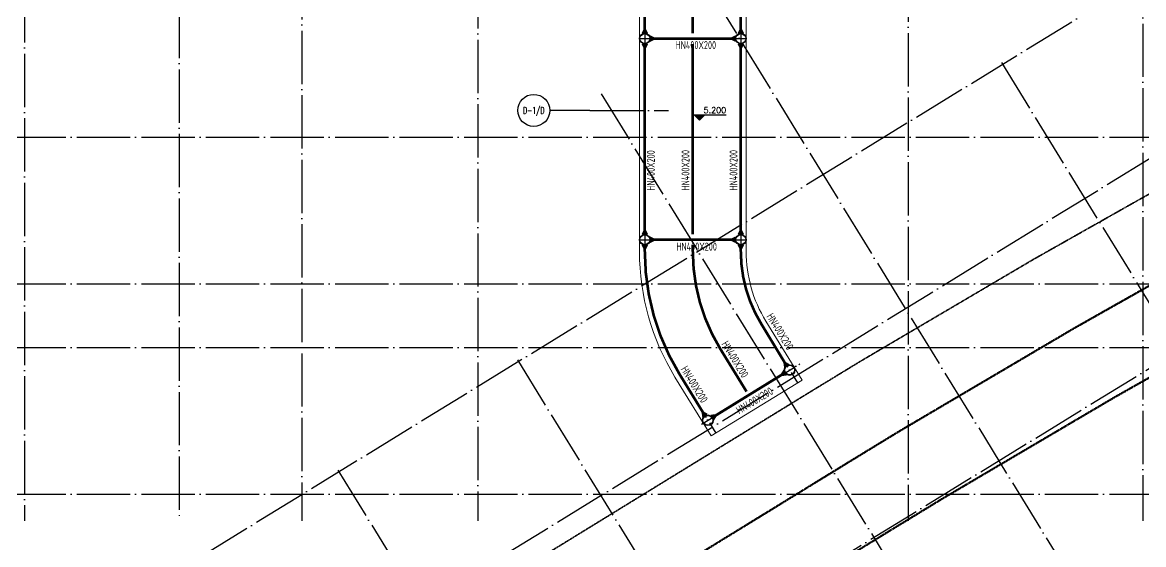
# Model space of a CAD drawing. Header units: millimetres. Extents: x 1089227 to 13101469, y 618865 to 10240562.
# Drawn here: x 2225061 to 2267102, y 4823324 to 4842912 of the extents above; entities that cross this region are included whole.
import ezdxf
from ezdxf.enums import TextEntityAlignment as Align

# ---------------------------------------------------------------- set-up
doc = ezdxf.new("R2010")
doc.units = ezdxf.units.MM
doc.header["$LTSCALE"] = 1000
for name, pattern in [('A09-G-CTRL-用地红线+建筑退线_设计区$0$A02-G-MAIN-用地红线+退线_设计区$0$Redline1', [20, 10, -2, 2, -2, 2, -2]), ('A09-G-CTRL-用地红线+建筑退线_设计区$0$Controlline1', [12.8, 8, -1.6, 1.6, -1.6]), ('DOTE', [2.42, 2, -0.2, 0.02, -0.2]), ('GB_DASHDOT3', [1.0675, 0.84, -0.105, 0.0175, -0.105]), ('HIDDEN', [0.375, 0.25, -0.125])]:
    doc.linetypes.add(name, pattern=pattern)
doc.layers.get('0').update_dxf_attribs({"linetype": 'CONTINUOUS'})
for name, color, linetype, lineweight in [('A09-G-CTRL-用地红线+建筑退线_设计区$0$Z-REDL(用地红线)', 10, 'CONTINUOUS', 60), ('A09-G-CTRL-用地红线+建筑退线_设计区$0$Z-REDL-CTRL(建筑控制线)', 40, 'CONTINUOUS', 35), ('S-BEAM-DASH', 4, 'HIDDEN', 0)]:
    doc.layers.add(name, color=color, linetype=linetype, lineweight=lineweight)
for name, color, linetype in [('AXIS', 3, 'CONTINUOUS'), ('AXIS_TEXT', 7, 'CONTINUOUS'), ('BG', 11, 'CONTINUOUS'), ('BG-H', 8, 'CONTINUOUS'), ('DOTE', 1, 'DOTE'), ('S-BEAM-TEXT-DD', 7, 'CONTINUOUS'), ('S-GRID-DE', 11, 'GB_DASHDOT3'), ('STPM_RBEAM_SIG', 2, 'CONTINUOUS'), ('STPM_RBEAM_THICK', 3, 'CONTINUOUS'), ('TK-TEXT', 7, 'CONTINUOUS')]:
    doc.layers.add(name, color=color, linetype=linetype)
doc.layers.add('TK-MEMO', color=8, linetype='CONTINUOUS', plot=False)
doc.styles.add('_TCH_AXIS', font='COMPLEX', dxfattribs={"bigfont": 'AllInOneBig.shx'})
doc.styles.add('COMPLEX', font='COMPLEX', dxfattribs={"bigfont": 'AllInOneBig.shx'})
doc.styles.add('RMD', font='romand.shx')
doc.styles.add('SADITK', font='sadixcsg.shx', dxfattribs={"bigfont": 'AllInOneBig.shx'})
doc.styles.add('SADITK-SX', font='simfang.ttf', dxfattribs={"width": 0.7})
doc.styles.add('TSSD_Rein', font='tssdeng.shx', dxfattribs={"width": 0.7, "bigfont": 'hztxt.shx'})

# ---------------------------------------------------------------- blocks, each defined once
blk = doc.blocks.new('0323最综用地红线')
at = {"layer": 'A09-G-CTRL-用地红线+建筑退线_设计区$0$Z-REDL(用地红线)', "color": 1, "linetype": 'A09-G-CTRL-用地红线+建筑退线_设计区$0$A02-G-MAIN-用地红线+退线_设计区$0$Redline1', "ltscale": 0.0005}
for points in [[(8229113, 3545554), (8225142, 3543308), (8218714, 3539520), (8216843, 3538379), (8196798, 3526063), (8183461, 3517876), (8169550, 3509328), (8160131, 3503545)], [(8227645, 3548171), (8223641, 3545906), (8217172, 3542094), (8215277, 3540938), (8195227, 3528619), (8181891, 3520433), (8167979, 3511884), (8158561, 3506101), (8151618, 3501837)]]:
    blk.add_lwpolyline(points, dxfattribs=at)
at = {"layer": 'A09-G-CTRL-用地红线+建筑退线_设计区$0$Z-REDL-CTRL(建筑控制线)', "linetype": 'A09-G-CTRL-用地红线+建筑退线_设计区$0$Controlline1', "ltscale": 0.0005, "flags": 128}
blk.add_lwpolyline([(8299567, 3686108), (8326626, 3675265), (8336400, 3687495), (8338983, 3690878), (8341712, 3688883), (8341724, 3688834), (8348492, 3681996), (8336495, 3657264), (8335815, 3655857), (8334921, 3653765), (8334408, 3652495), (8333554, 3650188), (8332762, 3647815), (8332296, 3646270), (8331866, 3644682), (8331460, 3643007), (8331063, 3641145), (8330737, 3639422), (8330293, 3636480), (8330017, 3634043), (8329761, 3630317), (8329732, 3627942), (8329763, 3625708), (8329928, 3622644), (8330113, 3620704), (8330325, 3618642), (8330653, 3615645), (8331572, 3606971), (8333151, 3600656), (8334420, 3595620), (8335099, 3592902), (8332162, 3588340), (8329462, 3587873), (8325135, 3587049), (8322510, 3586515), (8319525, 3585891), (8317926, 3585544), (8316578, 3585249), (8315535, 3585011), (8313300, 3584499), (8310791, 3583894), (8309251, 3583537), (8305740, 3582637), (8303918, 3582156), (8302104, 3581668), (8299703, 3581012), (8297227, 3580315), (8295056, 3579682), (8292998, 3579074), (8290643, 3578358), (8288572, 3577710), (8287591, 3577398), (8286161, 3576940), (8284503, 3576401), (8282624, 3575767), (8281086, 3575247), (8278146, 3574222), (8273894, 3572680), (8272471, 3572149), (8271089, 3571640), (8267888, 3570407), (8264331, 3569000), (8260702, 3567515), (8258549, 3566609), (8254947, 3565066), (8252185, 3563832), (8250834, 3563232), (8249176, 3562470), (8247994, 3561930), (8245505, 3560754), (8242980, 3559544), (8239801, 3558013), (8237959, 3557076), (8235838, 3555996), (8233384, 3554698), (8228450, 3552051), (8226178, 3550787), (8222141, 3548504), (8215629, 3544667), (8213710, 3543497), (8193657, 3531175), (8180322, 3522990), (8166408, 3514440), (8156991, 3508658), (8151138, 3505062), (8142685, 3507267), (8121171, 3545747), (8120724, 3546549), (8120233, 3547383), (8119272, 3548967), (8118108, 3550752), (8117067, 3552244), (8115806, 3553970), (8115672, 3554140), (8146431, 3575790), (8162146, 3587599), (8162295, 3588125), (8199863, 3615253), (8204215, 3618404), (8231584, 3638167), (8260590, 3655826), (8295376, 3680010)], close=True, dxfattribs=at)
blk = doc.blocks.new('template_31-施工图_A0_A0_1.0000_3fa9c08c64a9101061c9a26412af947e', base_point=(-1189, 0))
at = {"layer": 'TK-MEMO', "style": 'SADITK', "width": 0.8}
blk.add_text('同一行需多名人员签字时，印刷体签名：1.同一行人名在同一单元中（图框、同个参照或块），若分多个，签字将出错；', height=28.5, dxfattribs=at).set_placement((-1190.26, 882.09), align=Align.BOTTOM_LEFT)
at = {"layer": 'TK-TEXT', "style": 'SADITK-SX', "width": 0.7}
for tag, p in [('市政会签', (-1176, 381.5)), ('园林会签', (-1176, 343.5)), ('幕墙会签', (-1176, 305.5)), ('装饰会签', (-1176, 267.5)), ('燃气会签', (-1176, 229.5)), ('暖通会签', (-1176, 191.5)), ('电气会签', (-1176, 153.5)), ('给排水会签', (-1176, 115.5)), ('结构会签', (-1176, 77.5)), ('建筑会签', (-1176, 39.5))]:
    blk.add_attdef(tag, text='', height=4, rotation=90, dxfattribs=at).set_placement(p, align=Align.MIDDLE_CENTER)
for tag, height, p in [('专业审定', 4, (1134.75, 268)), ('专业审核', 4, (1134.75, 248)), ('项目负责1', 4, (1134.75, 238)), ('项目负责2', 4, (1134.75, 228)), ('专业负责1', 4, (1134.75, 218)), ('专业负责2', 4, (1134.75, 208)), ('专业校对', 4, (1134.75, 198)), ('专业设计', 4, (1134.75, 188)), ('方案设计', 4, (1134.75, 178)), ('专业制图', 4, (1134.75, 168)), ('建设单位_001', 4, (1148.5, 140)), ('建设地点_001', 4, (1148.5, 124)), ('工程名称_001', 4, (1148.5, 106)), ('子项名称_001', 4, (1148.5, 86)), ('图纸名称_001', 4, (1148.5, 66)), ('版次', 4, (1129.5, 53)), ('日期', 4, (1165, 53)), ('图别', 4, (1129.5, 43)), ('图号', 4, (1165, 43)), ('合同号', 4, (1136, 30)), ('项目编号1', 2, (1114.06, 13.58)), ('阶段编号1', 2, (1132.25, 13.75)), ('子项编号1', 2, (1144.75, 13.75))]:
    blk.add_attdef(tag, text='', height=height, dxfattribs=at).set_placement(p, align=Align.MIDDLE_CENTER)
blk = doc.blocks.new('_AXISO')
blk.add_circle((0, 0), 0.5)
at = {"layer": 'AXIS_TEXT', "style": 'COMPLEX', "width": 1.041667}
blk.add_attdef('A', text='', height=0.56, dxfattribs=at).set_placement((-0.25, -0.28), (0.25, -0.28), align=Align.FIT)
blk = doc.blocks.new('裙房轴网260428')
at = {"layer": 'AXIS'}
blk.add_line((-130088.3, 14400), (-131588.3, 14400), dxfattribs=at)
at = {"layer": 'DOTE', "color": 16, "linetype": 'DOTE'}
for p, q in [((-109350, 82992.6), (-109350, -1000)), ((-118150, 80217.5), (-118150, -1000)), ((-134290, 75127.8), (-134290, -1000)), ((-140890, 73046.5), (-140890, -1000)), ((-145490, 71595.9), (-145490, -1000)), ((-151290, 69766.8), (-151290, -1000)), ((-187949.8, -28914.8), (-108051.9, 20158.4)), ((-125637.9, 18983.6), (-106904.2, -11517.2)), ((-114651.6, 16191.2), (-100172.6, -7382.6)), ((-176669, -28910.2), (-104964, 15130.9)), ((-129659.1, 15021.8), (-111590.8, -14395.7)), ((-130088.3, 14400), (-127135.2, 14400)), ((-163840, 13400), (-43972.1, 13400)), ((-173162.4, -34619.3), (-101457.5, 9421.8)), ((-163840, 7900), (-61623.3, 7900)), ((-163840, 5500), (-61623.3, 5500)), ((-132801.5, 5043.5), (-118322.5, -18530.3)), ((-139533.2, 908.9), (-125054.1, -22664.9)), ((-163840, 0), (-61623.3, 0))]:
    blk.add_line(p, q, dxfattribs=at)
at = {"layer": 'AXIS'}
ref = blk.add_blockref('_AXISO', (-132188.3, 14400), dxfattribs=dict(at, xscale=1200, yscale=1200, zscale=1200))
ref.add_attrib('A', 'D-1/D', dxfattribs={"layer": 'AXIS_TEXT', "height": 251.45, "style": '_TCH_AXIS', "width": 0.65625}).set_placement((-132589, 14274.3), (-131787.5, 14274.3), align=Align.FIT)
blk = doc.blocks.new('04地块地下轴网260428')
blk.add_blockref('裙房轴网260428', (0, 0))
blk = doc.blocks.new('1F柱网-0808')
at = {"color": 2, "linetype": 'ByBlock'}
for centre, radius in [((56789, 69789), 200), ((56789, 69789), 184), ((60389, 69789), 200), ((60389, 69789), 184), ((56789, 62239), 200), ((56789, 62239), 184), ((60389, 62239), 200), ((60389, 62239), 184), ((62220, 57353), 200), ((62220, 57353), 184), ((59152, 55469), 200), ((59152, 55469), 184)]:
    blk.add_circle(centre, radius, dxfattribs=at)
blk = doc.blocks.new('2FJGBZ')
at = {"layer": 'S-BEAM-DASH', "linetype": 'Continuous'}
blk.add_line((59278, 54881), (62687, 56974), dxfattribs=at)
for points in [[(56589, 75539), (56589, 61802, 0.138567), (57920, 57092), (59278, 54881)], [(60589, 75539), (60589, 61802, 0.138567), (61329, 59186), (62685, 56978)]]:
    blk.add_lwpolyline(points, format="xyb", dxfattribs=at)
at = {"layer": 'S-GRID-DE'}
for p, q in [((56589, 69789), (60589, 69789)), ((56589, 62239), (60589, 62239))]:
    blk.add_line(p, q, dxfattribs=at)
for points in [[(56789, 75539), (56789, 61802, 0.138567), (58091, 57197), (59449, 54986)], [(60389, 75539), (60389, 61802, 0.138567), (61158, 59081), (62514, 56873)]]:
    blk.add_lwpolyline(points, format="xyb", dxfattribs=at)
blk.add_lwpolyline([(58920, 55326), (62604, 57589)], dxfattribs=at)
at = {"layer": 'STPM_RBEAM_SIG'}
for points in [[(56789, 69989, 250, 0, 0), (56789, 70239, 250, 0, 0)], [(60389, 69989, 250, 0, 0), (60389, 70239, 250, 0, 0)], [(56989, 69789, 250, 0, 0), (57239, 69789, 250, 0, 0)], [(60189, 69789, 250, 0, 0), (59939, 69789, 250, 0, 0)], [(56789, 69589, 250, 0, 0), (56789, 69339, 250, 0, 0)], [(60389, 69589, 250, 0, 0), (60389, 69339, 250, 0, 0)], [(56789, 62439, 250, 0, 0), (56789, 62689, 250, 0, 0)], [(60389, 62439, 250, 0, 0), (60389, 62689, 250, 0, 0)], [(56989, 62239, 250, 0, 0), (57239, 62239, 250, 0, 0)], [(60189, 62239, 250, 0, 0), (59939, 62239, 250, 0, 0)], [(56789, 62039, 250, 0, 0), (56789, 61789, 250, 0, 0)], [(60389, 62039, 250, 0, 0), (60389, 61789, 250, 0, 0)], [(62114, 57503, 250, 0, 0), (61974, 57710, 250, 0, 0)], [(62047, 57252, 250, 0, 0), (61834, 57121, 250, 0, 0)], [(59047, 55639, 250, 0, 0), (58907, 55846, 250, 0, 0)], [(59323, 55573, 250, 0, 0), (59536, 55704, 250, 0, 0)]]:
    blk.add_lwpolyline(points, format="xyseb", dxfattribs=at)
at = {"layer": 'STPM_RBEAM_THICK', "const_width": 100}
for points in [[(56789, 69989), (56789, 75539)], [(58589, 69989), (58589, 75539)], [(60389, 69989), (60389, 75539)], [(56989, 69789), (60189, 69789)], [(56789, 69589), (56789, 62439)], [(58589, 69589), (58589, 62439)], [(60389, 69589), (60389, 62439)], [(56989, 62239), (60189, 62239)], [(59323, 55573), (62047, 57252)]]:
    blk.add_lwpolyline(points, dxfattribs=at)
for points in [[(56789, 62039), (56789, 61802, 0.138567), (58091, 57197), (59047, 55639)], [(58589, 62039), (58589, 61802, 0.138567), (59624, 58139), (60603, 56546)], [(60389, 62039), (60389, 61802, 0.138567), (61158, 59081), (62114, 57503)]]:
    blk.add_lwpolyline(points, format="xyb", dxfattribs=at)
blk.add_blockref('1F柱网-0808', (0, 0))
blk = doc.blocks.new('ljm2')
at = {"layer": 'BG'}
blk.add_lwpolyline([(-71089, -10477), (-71289, -10677), (-71489, -10477), (-70289, -10477)], dxfattribs=at)
at = {"layer": 'BG-H'}
blk.add_solid([(-71089, -10477), (-71289, -10677), (-71489, -10477)], dxfattribs=at)
at = {"layer": 'S-BEAM-TEXT-DD', "style": 'TSSD_Rein', "width": 0.7}
for p in [(-72188, -8010), (-72158, -15569)]:
    blk.add_text('HN400X200', height=300, dxfattribs=at).set_placement(p)
at = {"layer": 'S-BEAM-TEXT-DD', "style": 'RMD'}
blk.add_text('5.200', height=220, dxfattribs=at).set_placement((-70289, -10477), align=Align.BOTTOM_RIGHT)
at = {"layer": 'S-BEAM-TEXT-DD', "style": 'TSSD_Rein', "width": 0.7}
for rotation, p in [(90, (-72964, -13323)), (90, (-71665, -13315)), (90, (-69865, -13315)), (301.5583, (-68793, -18036)), (301.5583, (-70483, -19078)), (301.5583, (-72009, -20019)), (31.2089, (-69801, -21717))]:
    blk.add_text('HN400X200', height=300, rotation=rotation, dxfattribs=at).set_placement(p)

msp = doc.modelspace()

# ---------------------------------------------------------------- block references
for name, p in [('2FJGBZ', (2191610.598, 4772518.421)), ('ljm2', (2321740.007, 4849921.046)), ('0323最综用地红线', (-5959157.568, 1285525.343)), ('04地块地下轴网260428', (2376423.723, 4825211.796))]:
    msp.add_blockref(name, p)
at = {"xscale": 150, "yscale": 150, "zscale": 150, "rotation": 35.00532206532363}
msp.add_blockref('template_31-施工图_A0_A0_1.0000_3fa9c08c64a9101061c9a26412af947e', (2173834.707, 4721512.406), dxfattribs=at)

doc.saveas('drawing.dxf')
